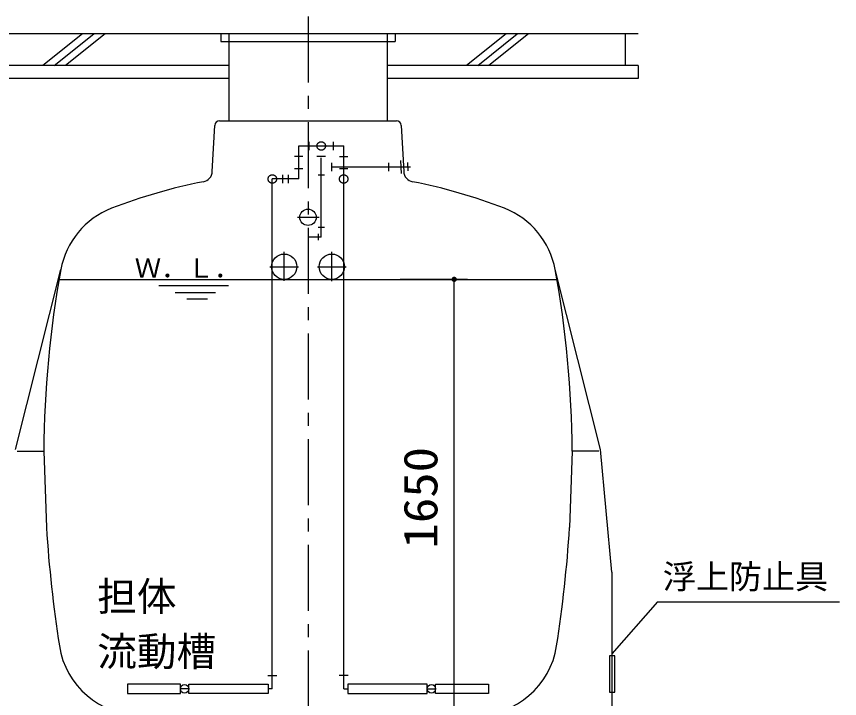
# Model space of a CAD drawing. Units: millimetres, scale not verified. Extents: x -14850 to 14850, y -10500 to 10500.
# Drawn here: x 167 to 3282, y -5032 to -2450 of the extents above; entities that cross this region are included whole.
import ezdxf
from ezdxf.enums import TextEntityAlignment as Align

# ---------------------------------------------------------------- set-up
doc = ezdxf.new("R2010")
doc.units = ezdxf.units.MM
doc.header["$LTSCALE"] = 50
doc.linetypes.add('CHAIN1', pattern=[8, 5, -1, 1, -1])
doc.linetypes.add('LONG_DASHED1', pattern=[7, 6, -1])
for name, color, linetype, lineweight in [('0-1_躯体', 5, 'Continuous', 25), ('0-3_空気管', 3, 'CHAIN1', 25), ('0-5_機器', 3, 'Continuous', 25)]:
    doc.layers.add(name, color=color, linetype=linetype, lineweight=lineweight)
doc.styles.add('ＭＳ ゴシック', font='')
doc.styles.get('ＭＳ ゴシック').set_extended_font_data('MS Gothic')

msp = doc.modelspace()

# ---------------------------------------------------------------- linework, layer by layer
at = {"layer": '0-1_躯体', "color": 2}
for p, q in [((2520.6, -2515.64), (70.6, -2515.64)), ((417.55, -2515.64), (267.55, -2635.64)), ((309.98, -2635.64), (459.98, -2515.64)), ((502.4, -2515.64), (352.4, -2635.64)), ((2020.34, -2515.64), (1870.34, -2635.64)), ((1912.77, -2635.64), (2062.76, -2515.64)), ((2105.19, -2515.64), (1955.19, -2635.64)), ((2470.6, -2515.64), (2470.6, -2635.64)), ((970.6, -2635.64), (20.6, -2635.64)), ((2520.6, -2635.64), (1570.6, -2635.64)), ((1873.88, -3445.64), (1619.27, -3445.64)), ((1823.88, -5095.64), (1823.88, -3445.64))]:
    msp.add_line(p, q, dxfattribs=at)
at = {"layer": '0-1_躯体', "color": 3}
for p, q in [((908.47, -3037.08), (917.61, -2862.69)), ((935.59, -2845.64), (1605.61, -2845.64)), ((1623.58, -2862.69), (1632.72, -3037.08)), ((1405.6, -4995.64), (1405.6, -3037.35)), ((1135.6, -4995.64), (1135.6, -3065.64)), ((328.71, -3445.64), (2212.49, -3445.64)), ((969.24, -3470.64), (705.85, -3470.64)), ((767.37, -3495.64), (920.21, -3495.64)), ((890.41, -3520.64), (812.55, -3520.64)), ((170.6, -4095.64), (270.6, -4095.64)), ((270.6, -4095.64), (280.68, -4384.49)), ((2270.6, -4095.64), (2260.51, -4384.49)), ((2370.6, -4095.64), (2270.6, -4095.64)), ((1119.1, -4945.64), (1152.1, -4945.64)), ((1422.1, -4945.64), (1389.1, -4945.64)), ((819.6, -4995.64), (787.6, -4995.64)), ((1135.6, -4995.64), (1119.6, -4995.64)), ((1405.6, -4995.64), (1421.6, -4995.64)), ((1721.6, -4995.64), (1753.6, -4995.64))]:
    msp.add_line(p, q, dxfattribs=at)
at = {"layer": '0-1_躯体', "color": 3, "linetype": 'LONG_DASHED1'}
for p, q in [((1275.6, -2956.14), (1275.6, -2925.14)), ((1365.6, -2924.64), (1365.6, -2956.64)), ((1235.6, -2940.64), (1405.6, -2940.64)), ((1235.6, -3065.64), (1235.6, -2940.64)), ((1320.6, -3285.64), (1320.6, -2940.64)), ((1405.6, -3065.64), (1405.6, -2940.64)), ((1251.6, -2980.64), (1219.6, -2980.64)), ((1337.1, -2980.64), (1304.1, -2980.64)), ((1389.6, -2980.64), (1421.6, -2980.64)), ((1658, -3020.64), (1320.6, -3020.64)), ((1360.6, -3036.64), (1360.6, -3004.64)), ((1575.54, -3004.64), (1575.54, -3036.64)), ((1625.01, -3045.31), (1622.39, -2995.37)), ((1649.46, -3035.02), (1647.78, -3003.07)), ((1175.6, -3081.64), (1175.6, -3049.64)), ((1195.6, -3049.64), (1195.6, -3081.64)), ((1219.6, -3025.64), (1251.6, -3025.64)), ((1332.59, -3050.64), (1308.6, -3050.64)), ((1389.6, -3025.64), (1421.6, -3025.64)), ((1235.6, -3065.64), (1135.6, -3065.64)), ((1230.27, -3210.64), (1312.49, -3210.64)), ((1308.6, -3248.14), (1332.6, -3248.14)), ((1320.6, -3285.64), (1270.6, -3285.64)), ((1308.6, -3273.64), (1308.6, -3297.64))]:
    msp.add_line(p, q, dxfattribs=at)
at = {"layer": '0-1_躯体', "color": 3}
for points in [[(587.6, -5013.64), (787.6, -5013.64), (787.6, -4977.64), (587.6, -4977.64)], [(1119.6, -5013.64), (819.6, -5013.64), (819.6, -4977.64), (1119.6, -4977.64)], [(1421.6, -5013.64), (1721.6, -5013.64), (1721.6, -4977.64), (1421.6, -4977.64)], [(1953.6, -5013.64), (1753.6, -5013.64), (1753.6, -4977.64), (1953.6, -4977.64)]]:
    msp.add_lwpolyline(points, close=True, dxfattribs=at)
at = {"layer": '0-1_躯体', "color": 3, "linetype": 'LONG_DASHED1'}
for centre in [(1320.6, -2940.64), (1135.6, -3065.64), (1405.6, -3065.64)]:
    msp.add_circle(centre, 16, dxfattribs=at)
at = {"layer": '0-1_躯体', "color": 3}
for centre, radius in [((1270.6, -3210.64), 31), ((1180.6, -3397.64), 48), ((1360.6, -3397.64), 48), ((803.6, -4995.64), 16), ((1737.6, -4995.64), 16)]:
    msp.add_circle(centre, radius, dxfattribs=at)
for centre, radius, start, end in [((935.59, -2863.64), 18, 90, 177), ((1605.61, -2863.64), 18, 3, 90), ((866.53, -3034.88), 42, 281.09363, 357), ((1674.66, -3034.88), 42, 182.99998, 258.90636), ((1270.6, -5095.64), 2058, 101.09363, 111.18159), ((1270.6, -5095.64), 2058, 68.81839, 78.90636), ((638.28, -3463.87), 308, 111.18158, 169.67424), ((1902.92, -3463.87), 308, 10.32571, 68.81837), ((4270.48, -4125.64), 4000, 169.67426, 179.57027), ((-1729.29, -4125.64), 4000, 0.42972, 10.32573), ((5270.51, -4065.64), 5000, 183.6562, 188.83084), ((-2729.31, -4065.64), 5000, 351.16913, 356.34377), ((636.1, -4785.64), 310, 188.83086, 270), ((1905.09, -4785.64), 310, 270, 351.16913)]:
    msp.add_arc(centre, radius, start, end, dxfattribs=at)
at = {"layer": '0-1_躯体'}
for points in [[(1813.88, -3445.64), (1823.88, -3435.64), (1823.88, -3445.64)], [(1813.9, -3445.01), (1823.88, -3435.64), (1813.88, -3445.64)], [(1814.58, -3449.32), (1813.88, -3445.64), (1823.88, -3445.64)], [(1814.19, -3448.12), (1813.88, -3445.64), (1814.58, -3449.32)], [(1813.96, -3446.89), (1813.88, -3445.64), (1814.19, -3448.12)], [(1814.05, -3443.76), (1823.88, -3435.64), (1813.9, -3445.01)], [(1814.37, -3442.55), (1823.88, -3435.64), (1814.05, -3443.76)], [(1814.83, -3441.38), (1823.88, -3435.64), (1814.37, -3442.55)], [(1814.58, -3449.32), (1823.88, -3445.64), (1815.11, -3450.45)], [(1815.43, -3440.28), (1823.88, -3435.64), (1814.83, -3441.38)], [(1815.11, -3450.45), (1823.88, -3445.64), (1815.79, -3451.51)], [(1816.17, -3439.26), (1823.88, -3435.64), (1815.43, -3440.28)], [(1815.79, -3451.51), (1823.88, -3445.64), (1816.59, -3452.48)], [(1816.17, -3439.26), (1822.62, -3435.72), (1823.88, -3435.64)], [(1817.03, -3438.35), (1822.62, -3435.72), (1816.17, -3439.26)], [(1816.59, -3452.48), (1823.88, -3445.64), (1817.5, -3453.34)], [(1817.03, -3438.35), (1821.39, -3435.95), (1822.62, -3435.72)], [(1818, -3437.55), (1821.39, -3435.95), (1817.03, -3438.35)], [(1817.5, -3453.34), (1823.88, -3445.64), (1818.52, -3454.08)], [(1818, -3437.55), (1820.2, -3436.34), (1821.39, -3435.95)], [(1819.06, -3436.87), (1820.2, -3436.34), (1818, -3437.55)], [(1818.52, -3454.08), (1823.88, -3445.64), (1819.62, -3454.68)], [(1819.62, -3454.68), (1823.88, -3445.64), (1820.79, -3455.15)], [(1820.79, -3455.15), (1823.88, -3445.64), (1822, -3455.46)], [(1822, -3455.46), (1823.88, -3445.64), (1823.25, -3455.62)], [(1823.25, -3455.62), (1823.88, -3445.64), (1823.88, -3455.64)], [(1823.88, -3435.64), (1832.64, -3440.82), (1823.88, -3445.64)], [(1823.88, -3435.64), (1831.97, -3439.76), (1832.64, -3440.82)], [(1823.88, -3435.64), (1831.17, -3438.79), (1831.97, -3439.76)], [(1823.88, -3435.64), (1830.25, -3437.93), (1831.17, -3438.79)], [(1823.88, -3435.64), (1829.23, -3437.19), (1830.25, -3437.93)], [(1823.88, -3435.64), (1828.13, -3436.59), (1829.23, -3437.19)], [(1823.88, -3435.64), (1826.97, -3436.13), (1828.13, -3436.59)], [(1823.88, -3435.64), (1825.75, -3435.81), (1826.97, -3436.13)], [(1823.88, -3435.64), (1824.5, -3435.66), (1825.75, -3435.81)], [(1823.88, -3445.64), (1832.64, -3440.82), (1833.17, -3441.95)], [(1823.88, -3445.64), (1833.17, -3441.95), (1833.56, -3443.15)], [(1823.88, -3445.64), (1833.56, -3443.15), (1833.8, -3444.38)], [(1823.88, -3445.64), (1833.8, -3444.38), (1833.88, -3445.64)], [(1823.88, -3445.64), (1832.32, -3450.99), (1823.88, -3455.64)], [(1823.88, -3445.64), (1832.92, -3449.89), (1832.32, -3450.99)], [(1823.88, -3445.64), (1833.39, -3448.73), (1832.92, -3449.89)], [(1823.88, -3445.64), (1833.7, -3447.51), (1833.39, -3448.73)], [(1823.88, -3445.64), (1833.86, -3446.26), (1833.7, -3447.51)], [(1823.88, -3445.64), (1833.88, -3445.64), (1833.86, -3446.26)], [(1823.88, -3455.64), (1832.32, -3450.99), (1831.58, -3452.01)], [(1823.88, -3455.64), (1831.58, -3452.01), (1825.13, -3455.56)], [(1825.13, -3455.56), (1831.58, -3452.01), (1830.72, -3452.93)], [(1825.13, -3455.56), (1830.72, -3452.93), (1826.36, -3455.32)], [(1826.36, -3455.32), (1830.72, -3452.93), (1829.75, -3453.73)], [(1826.36, -3455.32), (1829.75, -3453.73), (1827.56, -3454.93)], [(1827.56, -3454.93), (1829.75, -3453.73), (1828.69, -3454.4)]]:
    msp.add_solid(points, dxfattribs=at)
at = {"layer": '0-3_空気管'}
for p, q in [((1270.6, -2450.39), (1270.6, -5195.64)), ((1180.6, -3451.76), (1180.6, -3341.39)), ((1360.6, -3452.89), (1360.6, -3341.95)), ((1126.09, -3397.64), (1234.21, -3397.64)), ((1306.86, -3397.64), (1415.54, -3397.64))]:
    msp.add_line(p, q, dxfattribs=at)
at = {"layer": '0-3_空気管', "color": 7, "linetype": 'Continuous'}
for p, q in [((164.01, -4089.62), (335.27, -3408.66)), ((2420.6, -4553.7), (2420.6, -5095.64))]:
    msp.add_line(p, q, dxfattribs=at)
at = {"layer": '0-3_空気管', "color": 4, "linetype": 'Continuous'}
for q in [(2420.35, -4862.98), (3282.1, -4666.06)]:
    msp.add_line((2592.59, -4666.06), q, dxfattribs=at)
at = {"layer": '0-3_空気管', "color": 7, "linetype": 'Continuous'}
msp.add_lwpolyline([(2420.6, -4553.7), (2377.18, -4089.62), (2205.93, -3408.66)], dxfattribs=at)
msp.add_lwpolyline([(2411.83, -4871.07), (2411.83, -5008.62), (2431.48, -5008.62), (2431.48, -4871.07)], close=True, dxfattribs=at)
at = {"layer": '0-5_機器', "color": 2}
for p, q in [((970.6, -2515.64), (970.6, -2845.64)), ((1570.6, -2515.64), (1570.6, -2845.64)), ((1600.6, -2515.64), (1600.6, -2545.64)), ((2520.6, -2635.64), (2520.6, -2685.64)), ((2520.6, -2685.64), (1570.6, -2685.64))]:
    msp.add_line(p, q, dxfattribs=at)
for points in [[(940.6, -2515.64), (940.6, -2545.64), (1600.6, -2545.64)], [(970.6, -2685.64), (20.6, -2685.64), (20.6, -2635.64)]]:
    msp.add_lwpolyline(points, dxfattribs=at)

# ---------------------------------------------------------------- texts
at = {"layer": '0-1_躯体', "color": 4, "style": 'ＭＳ ゴシック'}
for s, height, p in [('Ｗ．Ｌ．', 73.31, (614.79, -3461.37)), ('担体', 110, (472.93, -4734.03)), ('流動槽', 110, (472.93, -4942.03))]:
    msp.add_text(s, height=height, dxfattribs=at).set_placement(p, align=Align.BOTTOM_LEFT)
at = {"layer": '0-1_躯体', "color": 4, "style": 'ＭＳ ゴシック', "width": 1.1}
msp.add_text('1650', height=128.4, rotation=90, dxfattribs=at).set_placement((1798.88, -4464.39), align=Align.BOTTOM_LEFT)
at = {"layer": '0-3_空気管', "color": 4, "style": 'ＭＳ ゴシック'}
msp.add_text('浮上防止具', height=91.79, dxfattribs=at).set_placement((2613.05, -4644.36), align=Align.BOTTOM_LEFT)

doc.saveas('drawing.dxf')
